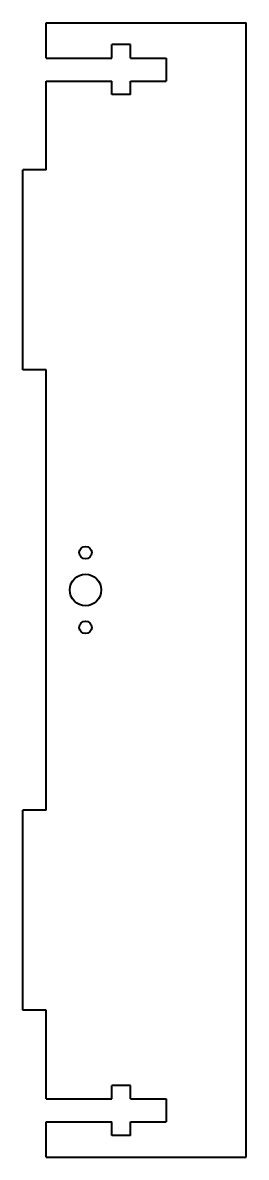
# Model space of a CAD drawing. Header units: inches. Extents: x -0.62 to 0.5, y -2.83 to 2.83.
import ezdxf

# ---------------------------------------------------------------- set-up
doc = ezdxf.new("R2010")
doc.units = ezdxf.units.IN
doc.header["$MEASUREMENT"] = 0
doc.layers.add('Visible', color=7, linetype='Continuous', lineweight=40)

msp = doc.modelspace()

# ---------------------------------------------------------------- linework, layer by layer
at = {"layer": 'Visible'}
for p, q in [((-0.5, 2.8325), (0.5, 2.8325)), ((-0.5, 2.656), (-0.5, 2.8325)), ((0.5, -2.8325), (0.5, 2.8325)), ((-0.171875, 2.656), (-0.171875, 2.7235)), ((-0.078125, 2.7235), (-0.171875, 2.7235)), ((-0.078125, 2.656), (-0.078125, 2.7235)), ((-0.5, 2.656), (-0.171875, 2.656)), ((-0.078125, 2.656), (0.1, 2.656)), ((0.1, 2.656), (0.1, 2.541)), ((-0.5, 2.541), (-0.171875, 2.541)), ((-0.5, 2.0985), (-0.5, 2.541)), ((-0.171875, 2.4735), (-0.171875, 2.541)), ((-0.078125, 2.541), (0.1, 2.541)), ((-0.078125, 2.4735), (-0.078125, 2.541)), ((-0.078125, 2.4735), (-0.171875, 2.4735)), ((-0.5, 2.0985), (-0.617, 2.0985)), ((-0.617, 1.0985), (-0.617, 2.0985)), ((-0.5, 1.0985), (-0.617, 1.0985)), ((-0.5, -1.0985), (-0.5, 1.0985)), ((-0.5, -1.0985), (-0.617, -1.0985)), ((-0.617, -2.0985), (-0.617, -1.0985)), ((-0.5, -2.0985), (-0.617, -2.0985)), ((-0.5, -2.541), (-0.5, -2.0985)), ((-0.171875, -2.541), (-0.171875, -2.4735)), ((-0.078125, -2.4735), (-0.171875, -2.4735)), ((-0.078125, -2.541), (-0.078125, -2.4735)), ((-0.5, -2.541), (-0.171875, -2.541)), ((-0.078125, -2.541), (0.1, -2.541)), ((0.1, -2.541), (0.1, -2.656)), ((-0.5, -2.656), (-0.171875, -2.656)), ((-0.5, -2.8325), (-0.5, -2.656)), ((-0.171875, -2.7235), (-0.171875, -2.656)), ((-0.078125, -2.656), (0.1, -2.656)), ((-0.078125, -2.7235), (-0.078125, -2.656)), ((-0.078125, -2.7235), (-0.171875, -2.7235)), ((-0.5, -2.8325), (0.5, -2.8325))]:
    msp.add_line(p, q, dxfattribs=at)
for centre, radius in [((-0.30315, 0.1865), 0.031496), ((-0.30315, 0), 0.07874), ((-0.30315, -0.1865), 0.031496)]:
    msp.add_circle(centre, radius, dxfattribs=at)

doc.saveas('drawing.dxf')
